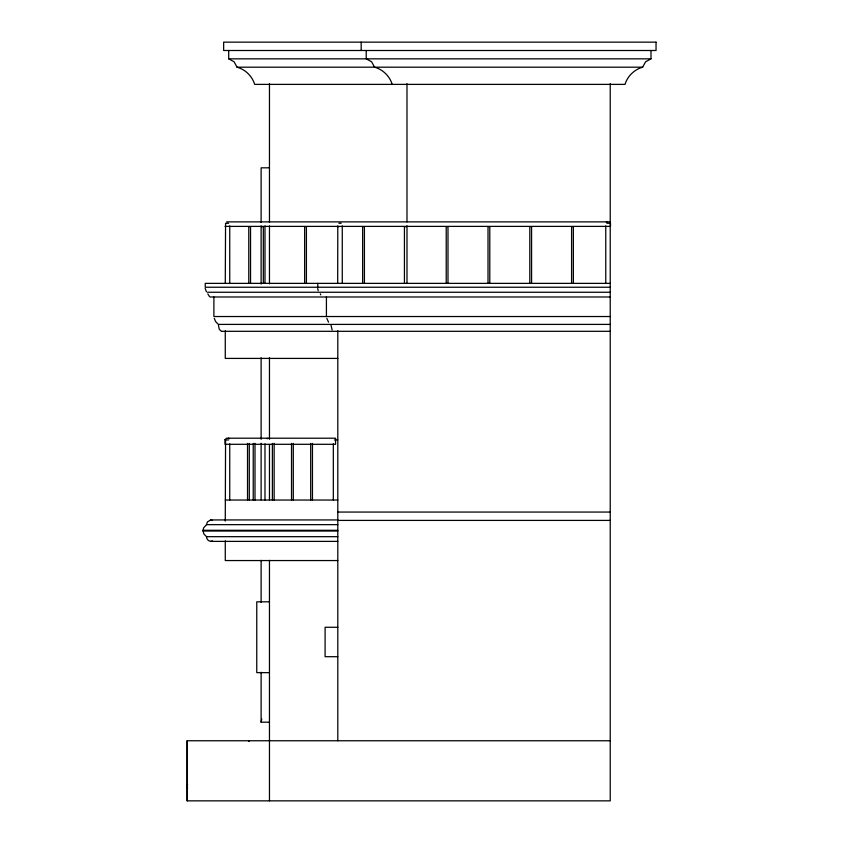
<?xml version="1.0" encoding="UTF-8"?>
<svg xmlns="http://www.w3.org/2000/svg" width="843" height="843" viewBox="0 0 843 843"><rect width="100%" height="100%" fill="white"/><g stroke="black" fill="none" stroke-linecap="round" stroke-linejoin="round"><path stroke-width="1.26" d="M337.801 531.037L202.942 531.037L203.595 527.939L206.514 524.652L207.378 521.922L210.792 519.941L337.801 519.941M269.465 722.198L261.119 722.198L261.752 719.079M248.833 741.355L249.433 740.755M228.695 50.496L228.695 58.841L234.101 61.792L237.041 67.187C245.334 69.474 252.194 76.165 254.681 84.384L625.011 84.384C627.498 76.165 634.357 69.474 642.651 67.187L645.59 61.792L650.996 58.841L650.996 50.496M212.447 540.89C209.707 542.46 206.377 539.562 206.514 536.675L203.88 533.956L202.942 530.289L337.801 530.289M228.695 58.841L650.996 58.841M237.041 67.187L642.651 67.187M269.465 167.82L261.119 167.82L261.119 222.457M226.598 221.878L608.899 221.878A1.602 1.602 0 0 1 610.49 223.479L610.49 226.388L224.997 226.388M225.566 223.269L225.271 283.364M226.388 223.269L228.622 223.269M338.918 223.269L341.152 223.269M606.876 223.269L609.11 223.269M261.551 226.714L263.322 226.714L263.322 283.364M337.685 226.714L338.559 226.714M406.2 226.714L404.429 226.714L404.429 283.364M610.227 283.364L205.239 283.364L205.239 287.242L610.227 287.242M207.473 292.247L610.227 292.247M210.213 296.989L610.227 296.989M610.227 316.525L213.89 316.525L213.89 296.989M218.537 324.407L610.227 324.407M221.941 331.31L610.227 331.31M337.801 358.412L225.271 358.412L225.271 330.762M225.566 439.941L225.271 521.079M226.388 439.941L228.622 439.941M334.439 439.941L337.801 439.941M225.271 500.036L337.801 500.036M337.801 512.059L610.227 512.059M337.801 520.405L610.227 520.405M206.514 524.652L337.801 524.652M206.514 536.675L337.801 536.675M210.792 541.385L337.801 541.385M337.801 560.553L225.271 560.553L225.271 540.816M269.454 601.818L256.767 601.818L256.757 672.651L269.454 672.651M337.79 627.276L325.103 627.276L325.092 656.697L337.79 656.697M610.227 740.755L187.041 740.755L187.041 800.85L610.227 800.85L610.227 83.657M210.792 519.941L212.447 520.437M221.424 331.278L219.243 329.276L218.463 325.261M217.989 324.112L215.597 321.52L214.28 318.359M209.559 296.631L207.81 293.901M229.507 438.697L228.959 438.328A3.288 2.329 -90 0 0 228.305 438.202M206.451 291.804L205.165 288.432M328.549 322.184L326.821 318.359M332.131 329.898L331.004 325.261M320.73 294.881L320.351 293.901M318.18 290.656L317.695 288.432M392.206 84.384C389.708 76.165 382.848 69.474 374.566 67.187L371.615 61.792L366.22 58.841L366.22 50.496M605.759 225.882L605.759 283.364M573.366 283.364L573.366 226.714L571.596 226.714L571.596 283.364M531.575 283.364L531.575 226.714L529.804 226.714L529.804 283.364M489.783 283.364L489.783 226.714L488.013 226.714L488.013 283.364M447.991 283.364L447.991 226.714L446.221 226.714L446.221 283.364M406.99 83.657L406.99 221.888M406.99 225.703L406.99 283.364M364.408 283.364L364.408 226.714L362.638 226.714L362.638 283.364M361.173 42.15L361.173 50.496M342.269 225.882L342.269 283.364M337.801 225.882L337.685 283.364M337.801 330.762L337.801 740.755M333.322 443.861L333.322 500.036M326.42 296.989L326.42 316.525M317.769 283.364L317.769 287.242M312.458 443.386L312.458 500.036M310.688 443.386L310.688 500.036M306.409 283.364L306.409 226.714L304.65 226.714L304.65 283.364M293.301 443.386L293.301 500.036M291.53 443.386L291.53 500.036M274.144 443.376L274.144 500.036M272.384 443.376L272.384 500.036M269.465 83.668L269.465 222.457M269.465 225.882L269.465 283.817M269.465 357.558L269.465 439.319M269.465 444.472L269.465 499.783M269.465 560.353L269.465 800.85M267.231 438.212L267.231 438.803M264.987 225.882L264.987 283.364M264.987 443.861L264.987 500.036M261.119 225.903L261.119 284.059M261.119 357.738L261.119 439.319M261.119 443.26L261.119 499.836M261.119 560.363L261.119 602.471M261.119 672.208L261.119 722.198M254.997 443.376L254.997 500.036M253.227 443.376L253.227 500.036M250.54 283.364L250.54 226.714L248.769 226.714L248.769 283.364M249.296 443.376L249.296 500.036M247.526 443.376L247.526 500.036M229.739 225.882L229.739 283.364M229.739 443.861L229.739 500.036M187.272 740.755L187.272 800.85M606.286 222.088A1.602 1.602 0 0 1 607.086 221.878M187.652 788.216A2.381 2.381 0 0 1 187.652 784.854M225.018 439.656L224.997 444.303L335.567 444.303L335.567 438.212L226.556 438.202L225.018 439.656M656.044 42.15L223.648 42.15L223.648 50.496L656.044 50.496L656.044 42.15"/></g></svg>
